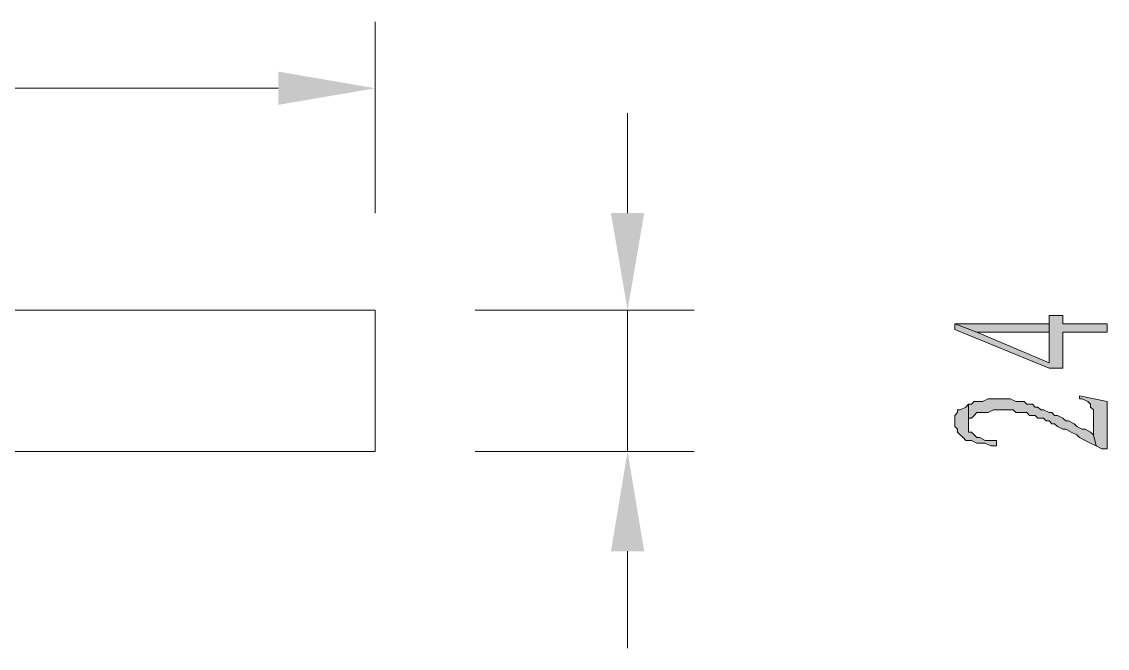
# Model space of a CAD drawing. Header units: millimetres. Extents: x 24 to 410, y 10 to 282.
# Drawn here: x 139.42 to 156, y 26.59 to 36.15 of the extents above; entities that cross this region are included whole.
import ezdxf

# ---------------------------------------------------------------- set-up
doc = ezdxf.new("R2010")
doc.units = ezdxf.units.MM

msp = doc.modelspace()

# ---------------------------------------------------------------- hatches: boundary and pattern name
h = msp.add_hatch(color=7)
h.dxf.hatch_style = 2
h.paths.add_polyline_path([(143.340667, 35.390667), (143.340667, 34.882667), (144.822333, 35.136667)])
h = msp.add_hatch(color=7)
h.dxf.hatch_style = 2
h.paths.add_polyline_path([(148.420667, 33.231667), (148.928667, 33.231667), (148.674667, 31.75)])
h = msp.add_hatch(color=7)
h.dxf.hatch_style = 2
h.paths.add_polyline_path([(153.67, 31.538333), (153.67, 31.453667), (155.109333, 30.861), (155.321, 30.861), (155.321, 31.411333), (155.998333, 31.411333), (155.998333, 31.538333), (155.321, 31.538333), (155.321, 31.665333), (155.109333, 31.665333), (155.109333, 31.538333), (155.109333, 30.945667), (154.008667, 31.411333)])
h = msp.add_hatch(color=7)
h.dxf.hatch_style = 2
h.paths.add_polyline_path([(153.67, 31.538333), (154.008667, 31.411333), (155.109333, 31.411333), (155.109333, 30.945667), (155.109333, 31.538333)])
h = msp.add_hatch(color=7)
h.dxf.hatch_style = 2
h.paths.add_polyline_path([(153.881667, 30.310667), (153.881667, 30.014333), (153.881667, 30.099), (153.924, 30.099), (153.966333, 30.141333), (154.008667, 30.183667), (154.178, 30.183667), (154.262667, 30.226), (154.559, 30.226), (154.601333, 30.183667), (154.770667, 30.183667), (154.813, 30.141333), (154.897667, 30.141333), (154.94, 30.099), (155.024667, 30.099), (155.067, 30.056667), (155.109333, 30.056667), (155.151667, 30.014333), (155.194, 30.014333), (155.236333, 29.972), (155.321, 29.929667), (155.363333, 29.929667), (155.448, 29.887333), (155.532667, 29.845), (155.575, 29.802667), (155.659667, 29.760333), (155.744333, 29.718), (155.829, 29.675667), (155.786667, 29.845), (155.744333, 29.887333), (155.659667, 29.929667), (155.617333, 29.929667), (155.532667, 29.972), (155.490333, 30.014333), (155.405667, 30.056667), (155.363333, 30.056667), (155.321, 30.099), (155.236333, 30.141333), (155.194, 30.141333), (155.151667, 30.183667), (155.109333, 30.183667), (155.024667, 30.226), (154.982333, 30.226), (154.94, 30.268333), (154.897667, 30.268333), (154.855333, 30.310667), (154.770667, 30.310667), (154.728333, 30.353), (154.601333, 30.353), (154.516667, 30.395333), (154.178, 30.395333), (154.093333, 30.353), (153.966333, 30.353), (153.924, 30.310667)])
h = msp.add_hatch(color=7)
h.dxf.hatch_style = 2
h.paths.add_polyline_path([(155.575, 30.437667), (155.575, 30.395333), (155.617333, 30.395333), (155.702, 30.353), (155.744333, 30.310667), (155.744333, 30.268333), (155.786667, 30.226), (155.786667, 29.845), (155.829, 29.675667), (155.913667, 29.633333), (155.998333, 29.633333), (155.998333, 30.353)])
h = msp.add_hatch(color=7)
h.dxf.hatch_style = 2
h.paths.add_polyline_path([(153.67, 30.056667), (153.67, 29.972), (153.712333, 29.929667), (153.712333, 29.887333), (153.754667, 29.845), (153.797, 29.802667), (153.839333, 29.760333), (153.924, 29.760333), (154.008667, 29.718), (154.135667, 29.718), (154.220333, 29.675667), (154.305, 29.675667), (154.305, 29.760333), (154.135667, 29.760333), (154.051, 29.802667), (154.008667, 29.802667), (153.966333, 29.845), (153.924, 29.887333), (153.881667, 29.887333), (153.881667, 29.929667), (153.881667, 30.014333), (153.881667, 30.310667), (153.839333, 30.268333), (153.754667, 30.226), (153.712333, 30.226), (153.712333, 30.183667), (153.67, 30.141333)])
h = msp.add_hatch(color=7)
h.dxf.hatch_style = 2
h.paths.add_polyline_path([(148.420667, 28.067), (148.928667, 28.067), (148.674667, 29.591)])

# ---------------------------------------------------------------- linework, layer by layer
at = {"color": 7, "lineweight": 0}
for points in [[(144.822333, 33.231667), (144.822333, 36.152667)], [(88.730667, 35.136667), (143.340667, 35.136667)], [(148.674667, 33.231667), (148.674667, 34.755667)], [(87.249, 31.75), (144.822333, 31.75)], [(144.822333, 29.591), (87.249, 29.591), (87.249, 31.75)], [(144.822333, 31.75), (144.822333, 29.591)], [(146.346333, 31.75), (149.690667, 31.75)], [(148.674667, 31.75), (148.674667, 29.591)], [(146.346333, 29.591), (149.690667, 29.591)], [(148.674667, 28.067), (148.674667, 26.585333)]]:
    msp.add_lwpolyline(points, dxfattribs=at)
for points in [[(153.67, 31.538333), (153.67, 31.453667), (155.109333, 30.861), (155.321, 30.861), (155.321, 31.411333), (155.998333, 31.411333), (155.998333, 31.538333), (155.321, 31.538333), (155.321, 31.665333), (155.109333, 31.665333), (155.109333, 31.538333), (155.109333, 30.945667), (154.008667, 31.411333)], [(153.67, 31.538333), (154.008667, 31.411333), (155.109333, 31.411333), (155.109333, 30.945667), (155.109333, 31.538333)], [(153.881667, 30.310667), (153.881667, 30.014333), (153.881667, 30.099), (153.924, 30.099), (153.966333, 30.141333), (154.008667, 30.183667), (154.178, 30.183667), (154.262667, 30.226), (154.559, 30.226), (154.601333, 30.183667), (154.770667, 30.183667), (154.813, 30.141333), (154.897667, 30.141333), (154.94, 30.099), (155.024667, 30.099), (155.067, 30.056667), (155.109333, 30.056667), (155.151667, 30.014333), (155.194, 30.014333), (155.236333, 29.972), (155.321, 29.929667), (155.363333, 29.929667), (155.448, 29.887333), (155.532667, 29.845), (155.575, 29.802667), (155.659667, 29.760333), (155.744333, 29.718), (155.829, 29.675667), (155.786667, 29.845), (155.744333, 29.887333), (155.659667, 29.929667), (155.617333, 29.929667), (155.532667, 29.972), (155.490333, 30.014333), (155.405667, 30.056667), (155.363333, 30.056667), (155.321, 30.099), (155.236333, 30.141333), (155.194, 30.141333), (155.151667, 30.183667), (155.109333, 30.183667), (155.024667, 30.226), (154.982333, 30.226), (154.94, 30.268333), (154.897667, 30.268333), (154.855333, 30.310667), (154.770667, 30.310667), (154.728333, 30.353), (154.601333, 30.353), (154.516667, 30.395333), (154.178, 30.395333), (154.093333, 30.353), (153.966333, 30.353), (153.924, 30.310667)], [(155.575, 30.437667), (155.575, 30.395333), (155.617333, 30.395333), (155.702, 30.353), (155.744333, 30.310667), (155.744333, 30.268333), (155.786667, 30.226), (155.786667, 29.845), (155.829, 29.675667), (155.913667, 29.633333), (155.998333, 29.633333), (155.998333, 30.353)], [(153.67, 30.056667), (153.67, 29.972), (153.712333, 29.929667), (153.712333, 29.887333), (153.754667, 29.845), (153.797, 29.802667), (153.839333, 29.760333), (153.924, 29.760333), (154.008667, 29.718), (154.135667, 29.718), (154.220333, 29.675667), (154.305, 29.675667), (154.305, 29.760333), (154.135667, 29.760333), (154.051, 29.802667), (154.008667, 29.802667), (153.966333, 29.845), (153.924, 29.887333), (153.881667, 29.887333), (153.881667, 29.929667), (153.881667, 30.014333), (153.881667, 30.310667), (153.839333, 30.268333), (153.754667, 30.226), (153.712333, 30.226), (153.712333, 30.183667), (153.67, 30.141333)]]:
    msp.add_lwpolyline(points, close=True, dxfattribs=at)

doc.saveas('drawing.dxf')
